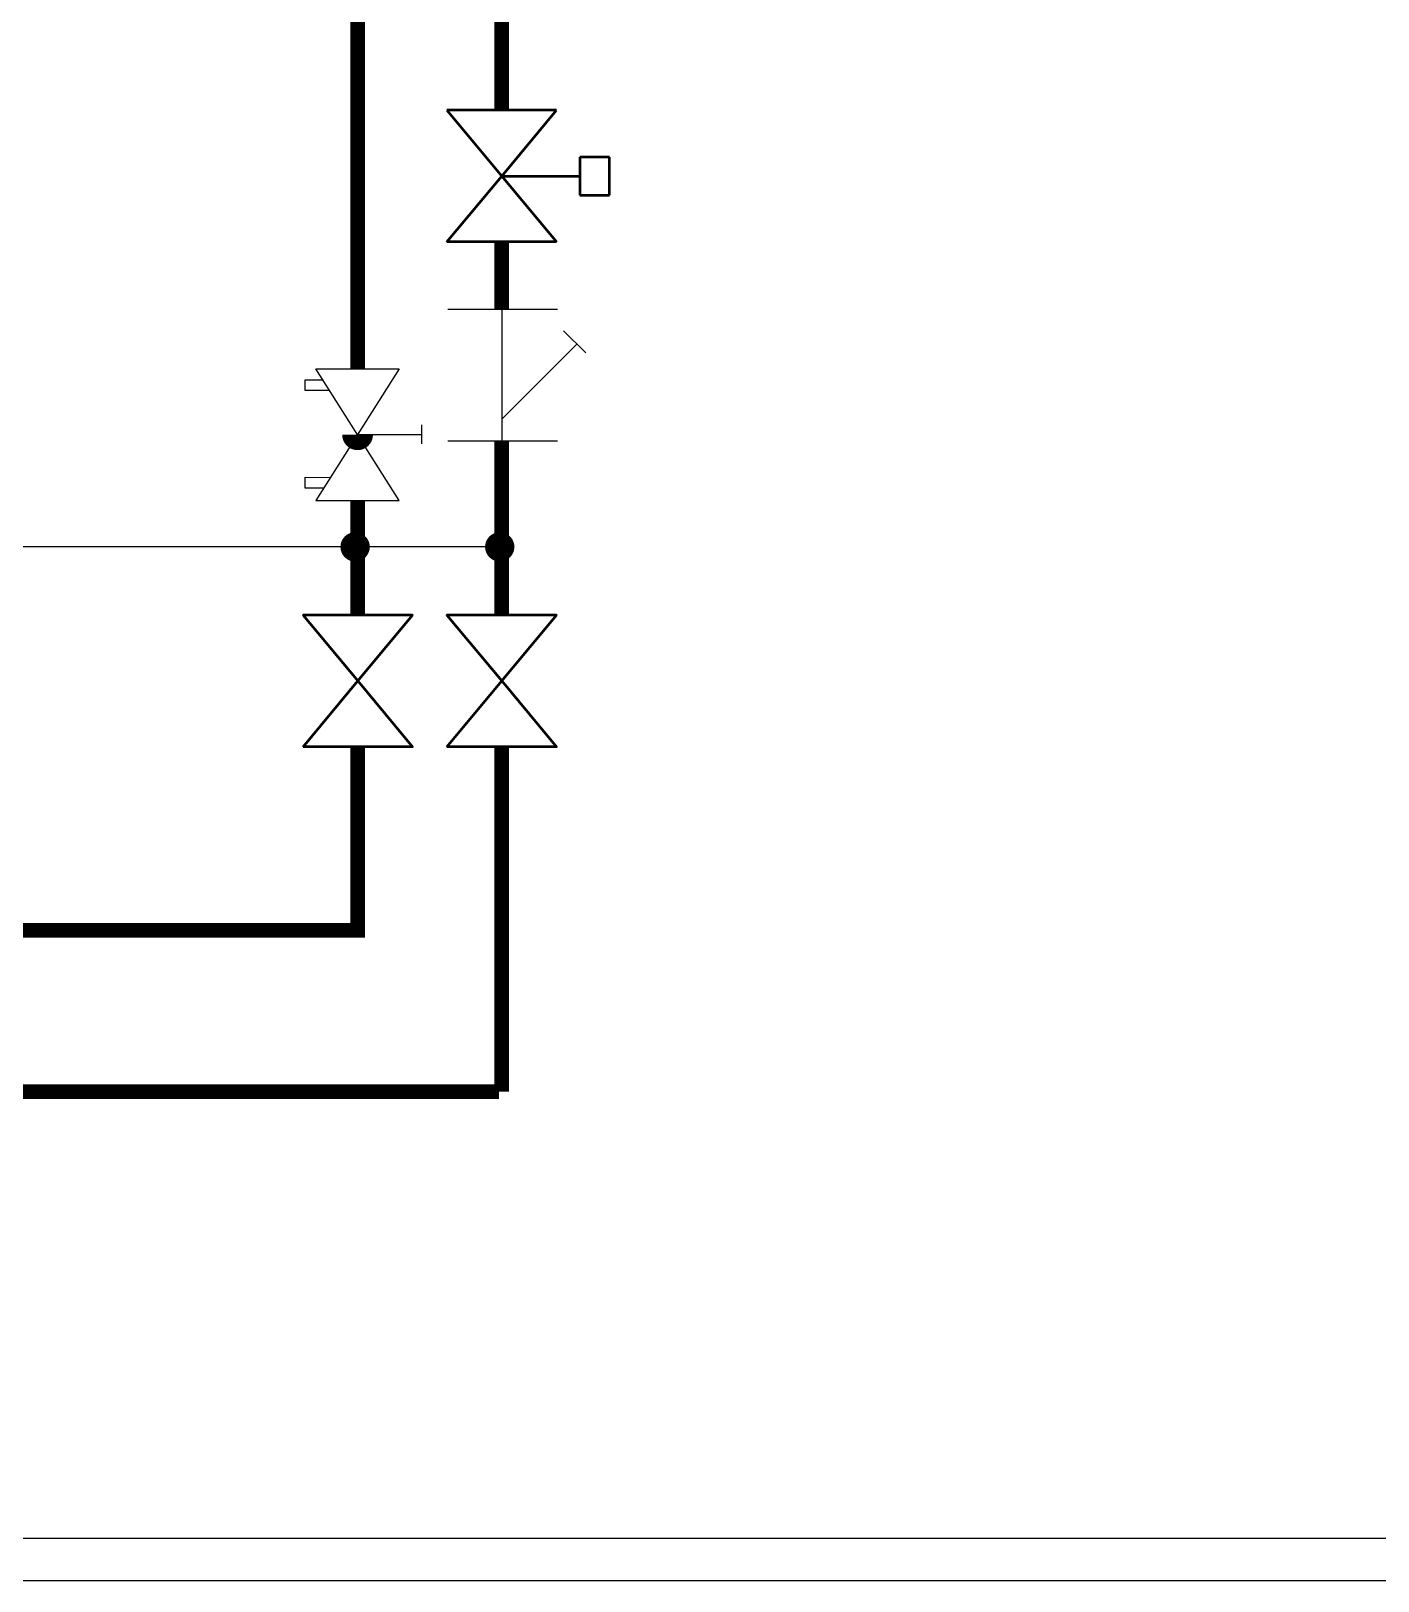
# Model space of a CAD drawing. Extents: x 1264 to 8183, y -10806 to -8316.
# Drawn here: x 4562.2 to 4930, y -10591.3 to -10167.9 of the extents above; entities that cross this region are included whole.
import ezdxf
from ezdxf.lldxf.tags import DXFTag

# ---------------------------------------------------------------- set-up
doc = ezdxf.new("R2010")
doc.units = 0
doc.header["$LTSCALE"] = 200
doc.header["$MEASUREMENT"] = 0
doc.linetypes.add('HIDDEN', pattern=[0.375, 0.25, -0.125])
doc.layers.get('0').update_dxf_attribs({"linetype": 'CONTINUOUS'})
doc.layers.get('Defpoints').update_dxf_attribs({"linetype": 'CONTINUOUS'})
for name, color, linetype in [('AIR-DEVICES', 1, 'HIDDEN'), ('CHWR', 4, 'HIDDEN'), ('CHWS', 5, 'CONTINUOUS'), ('Equipments', 1, 'CONTINUOUS'), ('S.A TEXT', 7, 'CONTINUOUS'), ('TEXT 23233', 181, 'CONTINUOUS')]:
    doc.layers.add(name, color=color, linetype=linetype)
doc.styles.add('2nd Floor ELEC$0$SMC_DIMMING', font='simplex.shx', dxfattribs={"width": 0.8})
tags = doc.linetypes.add('CHLLID_WATER_RETURN', pattern='A,30.7,-5.08,["CHWR",Standard,S=2.54,R=0,X=-2.54,Y=-1.27],-10.46', length=46.24).pattern_tags.tags
tags[6] = DXFTag(74, 10)
tags = doc.linetypes.add('CHLLID_WATER_SUPPLY', pattern='A,30.7,-5.08,["CHWS",Standard,S=2.54,R=0,X=-2.54,Y=-1.27],-10.46', length=46.24).pattern_tags.tags
tags[6] = DXFTag(74, 10)
doc.dimstyles.new('2nd Floor ELEC$0$SMC_DOT_1-8', dxfattribs={"dimscale": 4, "dimtxt": 2, "dimasz": 0.66, "dimexe": 1.8, "dimexo": 0.625, "dimgap": 0.9, "dimtad": 0, "dimtih": 1, "dimtoh": 1, "dimdec": 0, "dimzin": 0, "dimdsep": 46, "dimlunit": 3, "dimtxsty": '2nd Floor ELEC$0$SMC_DIMMING', "dimcen": 0.09, "dimclrd": 34, "dimclre": 34, "dimclrt": 123, "dimadec": 0, "dimazin": 0, "dimtfac": 1, "dimtdec": 0, "dimtofl": 0, "dimtmove": 0, "dimatfit": 3, "dimldrblk": '2nd Floor ELEC$0$SMC_DOT', "dimfxl": 1, "dimtolj": 1, "dimtzin": 0, "dimarcsym": 0})

# ---------------------------------------------------------------- blocks, each defined once
blk = doc.blocks.new('IV')
at = {"lineweight": 50}
for points in [[(-1.231, -1.024), (0, 0), (-1.231, 1.024)], [(0, 0), (1.231, 1.024), (1.231, -1.024)]]:
    blk.add_lwpolyline(points, close=True, dxfattribs=at)
blk = doc.blocks.new('2nd Floor ELEC$0$SMC_DOT')
at = {"color": 0, "linetype": 'ByBlock', "lineweight": -2}
blk.add_line((-0.5, 0), (-1, 0), dxfattribs=at)
at = {"color": 0, "linetype": 'ByBlock', "const_width": 0.5}
blk.add_lwpolyline([(-0.25, 0, 1), (0.25, 0, 1)], format="xyb", close=True, dxfattribs=at)
blk = doc.blocks.new('TWO WAY VALVE')
at = {"lineweight": 50}
for p, q in [((-14.97, -17.99), (0, 0)), ((0, 0), (14.97, -17.99)), ((0, 0), (21.3, 0)), ((14.97, -17.99), (-14.97, -17.99))]:
    blk.add_line(p, q, dxfattribs=at)
blk.add_lwpolyline([(0, 0), (14.97, 17.99), (-14.97, 17.99), (0, 0)], dxfattribs=at)
blk.add_lwpolyline([(21.3, -5.19), (29.41, -5.19), (29.41, 5.19), (21.3, 5.19)], close=True, dxfattribs=at)

msp = doc.modelspace()

# ---------------------------------------------------------------- linework, layer by layer
at = {"layer": 'CHWR', "linetype": 'CHLLID_WATER_RETURN', "lineweight": -3, "ltscale": 0.03, "const_width": 4}
for points in [[(4651.36, -10093.1), (4651.36, -10260.19)], [(4651.43, -10327.44), (4651.43, -10296.17)]]:
    msp.add_lwpolyline(points, dxfattribs=at)
at = {"layer": 'CHWR', "linetype": 'CHLLID_WATER_RETURN', "lineweight": -3, "ltscale": 0.03}
msp.add_lwpolyline([(3629.46, -10174.17, 4, 4, 0), (3629.46, -10413.56, 4, 4, 0), (3808.01, -10413.56, 4, 4, -0.782446), (3838.53, -10413.56, 4, 4, 0), (4651.43, -10413.56, 4, 4, 0), (4651.43, -10363.42, 0, 0, 0)], format="xyseb", dxfattribs=at)
at = {"layer": 'CHWS', "linetype": 'CHLLID_WATER_SUPPLY', "lineweight": -3, "ltscale": 0.03, "const_width": 4}
for points in [[(4690.71, -10189.54), (4690.66, -10093.1)], [(3585.86, -10173.97), (3585.86, -10457.56), (4689.97, -10457.56)], [(4690.73, -10243.84), (4690.72, -10225.51)], [(4690.73, -10327.44), (4690.73, -10279.82)], [(4690.73, -10363.42), (4690.73, -10457.56)]]:
    msp.add_lwpolyline(points, dxfattribs=at)
at = {"layer": 'Defpoints', "lineweight": -3}
for points in [[(1263.8, -8315.78), (5297.7, -8315.78), (5297.7, -10591.25), (1263.8, -10591.25)], [(5287.08, -8325.04), (1271.18, -8325.04), (1271.18, -10579.53), (5287.08, -10579.53)]]:
    msp.add_lwpolyline(points, close=True, dxfattribs=at)
at = {"layer": 'Equipments', "color": 1, "lineweight": -3}
for p, q in [((4676.01, -10243.84), (4705.94, -10243.84)), ((4690.84, -10279.82), (4690.84, -10243.84)), ((4690.84, -10273.81), (4711.25, -10253.4)), ((4713.68, -10255.83), (4707.6, -10249.75)), ((4668.87, -10280.62), (4668.87, -10275.44)), ((4676.01, -10279.82), (4705.94, -10279.82))]:
    msp.add_line(p, q, dxfattribs=at)
msp.add_lwpolyline([(4639.99, -10260.19), (4662.74, -10260.19), (4639.99, -10296.17), (4662.74, -10296.17)], close=True, dxfattribs=at)
for points in [[(4643.74, -10266.12), (4637.05, -10266.12), (4637.05, -10263.17), (4641.87, -10263.17)], [(4642.16, -10292.74), (4637.05, -10292.74), (4637.05, -10289.78), (4643.98, -10289.86)]]:
    msp.add_lwpolyline(points, dxfattribs=at)
msp.add_lwpolyline([(4653.46, -10278.18, 4.19, 4.19, -1), (4649.27, -10278.18, 0, 0, 0)], format="xyseb", dxfattribs=at)
at = {"layer": 'Equipments', "color": 1, "lineweight": -3, "ltscale": 0.03}
msp.add_lwpolyline([(4668.87, -10278.18), (4651.36, -10278.18), (4651.36, -10280.28)], dxfattribs=at)

# ---------------------------------------------------------------- block references
at = {"layer": 'AIR-DEVICES', "color": 1, "lineweight": -3, "ltscale": 20}
msp.add_blockref('TWO WAY VALVE', (4690.72, -10207.52), dxfattribs=at)
at = {"layer": 'Equipments', "color": 1, "lineweight": -3, "xscale": -14.61544624240751, "yscale": 14.61544624240751, "zscale": 14.61544624240751, "rotation": 270}
for p in [(4651.43, -10345.43), (4690.73, -10345.43)]:
    msp.add_blockref('IV', p, dxfattribs=at)

# ---------------------------------------------------------------- leaders
at = {"layer": 'S.A TEXT', "lineweight": -3}
msp.add_leader([(4650.69, -10308.8), (4610.64, -10308.8), (4086.75, -10308.8)], dimstyle='2nd Floor ELEC$0$SMC_DOT_1-8', override={"dimasz": 2}, dxfattribs=at)
at = {"layer": 'TEXT 23233', "lineweight": -3}
msp.add_leader([(4690.18, -10308.8), (4650.14, -10308.8), (4468.6, -10308.8)], dimstyle='2nd Floor ELEC$0$SMC_DOT_1-8', override={"dimasz": 2}, dxfattribs=at)

doc.saveas('drawing.dxf')
